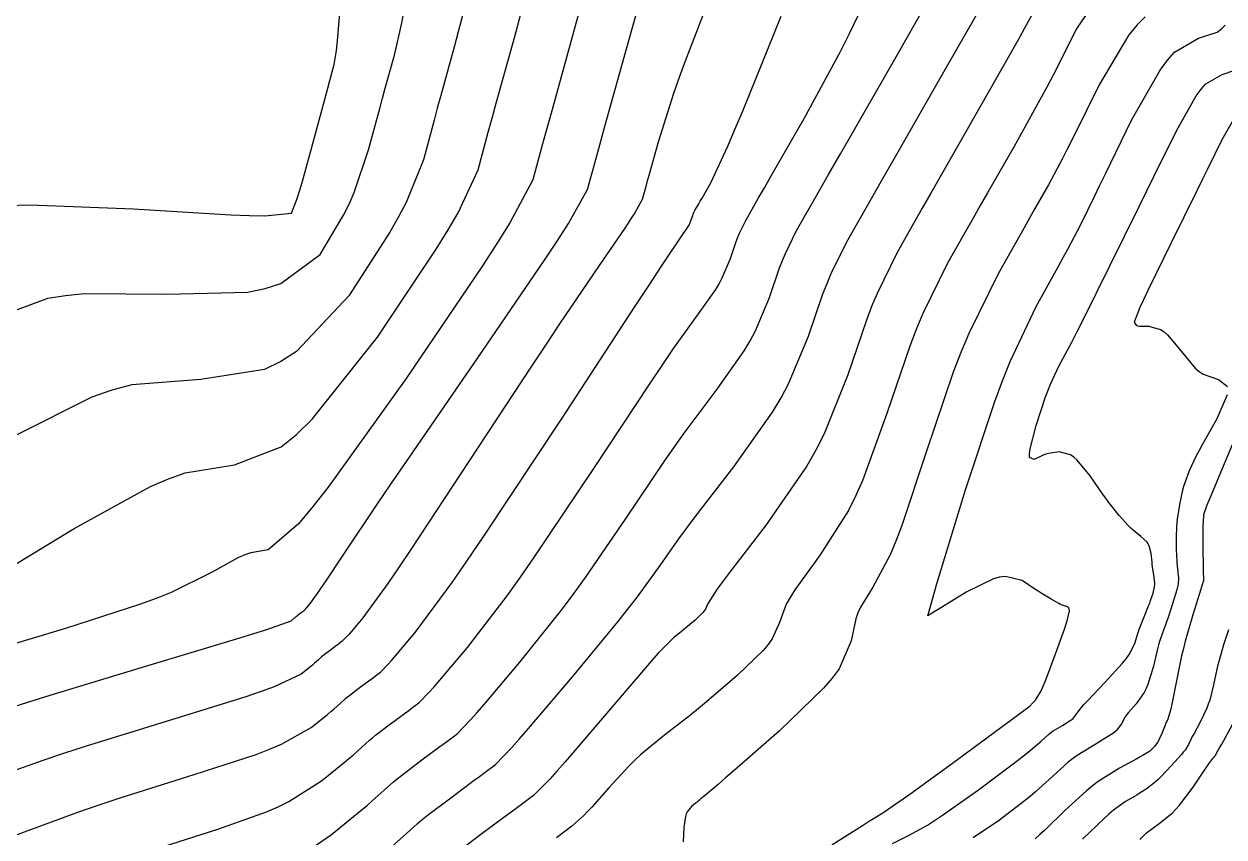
# Model space of a CAD drawing. Header units: metres. Extents: x 837117 to 838479, y 1189012 to 1191015.
# Drawn here: x 837686.6 to 837748, y 1190327.7 to 1190369.3 of the extents above; entities that cross this region are included whole.
import ezdxf

# ---------------------------------------------------------------- set-up
doc = ezdxf.new("R2010")
doc.units = ezdxf.units.M
doc.header["$LTSCALE"] = 0.3
doc.layers.add('COTAS 10', color=1, linetype='Continuous')
doc.layers.add('COTAS INT', color=252, linetype='Continuous')

msp = doc.modelspace()

# ---------------------------------------------------------------- linework, layer by layer
at = {"layer": 'COTAS 10'}
for points in [[(837715.904, 1190373.308), (837714.765, 1190369.163), (837713.576, 1190364.882), (837713.325, 1190363.974), (837713.108, 1190363.187), (837712.606, 1190361.347), (837711.441, 1190359.142), (837710.806, 1190358.126), (837710.035, 1190356.933), (837706.123, 1190351.156), (837702.123, 1190345.596), (837701.296, 1190344.54), (837700.591, 1190343.693), (837699.06, 1190342.38), (837698.168, 1190342.236), (837697.866, 1190342.125), (837697.54, 1190341.985), (837696.162, 1190341.224), (837694.087, 1190340.205), (837693.322, 1190339.901), (837692.474, 1190339.588), (837688.722, 1190338.379), (837685.022, 1190337.263)], [(837700.497, 1190326.553), (837702.297, 1190327.812), (837703.806, 1190329.031), (837704.121, 1190329.293), (837704.391, 1190329.521), (837704.996, 1190330.071), (837705.474, 1190330.506), (837705.664, 1190330.662), (837705.879, 1190330.833), (837706.866, 1190331.581), (837707.852, 1190332.309), (837708.067, 1190332.469), (837708.256, 1190332.61), (837708.732, 1190332.967), (837709.415, 1190333.674), (837709.736, 1190334.036), (837710.113, 1190334.47), (837711.953, 1190336.635), (837714.131, 1190339.368), (837714.723, 1190340.16), (837715.31, 1190340.966), (837717.388, 1190344.003), (837719.346, 1190346.923), (837719.858, 1190347.657), (837720.356, 1190348.357), (837722.044, 1190350.613), (837723.429, 1190352.578), (837723.737, 1190353.094), (837724.012, 1190353.598), (837724.73, 1190355.319), (837725.246, 1190356.839), (837725.393, 1190357.215), (837725.542, 1190357.573), (837726.099, 1190358.708), (837727.239, 1190360.712), (837727.757, 1190361.618), (837728.362, 1190362.676), (837731.278, 1190367.765), (837734.128, 1190372.769)], [(837727.923, 1190327.267), (837729.489, 1190328.271), (837729.8, 1190328.467), (837730.057, 1190328.628), (837730.541, 1190328.915), (837731.208, 1190329.369), (837731.58, 1190329.636), (837732.034, 1190329.963), (837734.351, 1190331.653), (837736.644, 1190333.336), (837737.083, 1190333.658), (837737.437, 1190333.918), (837738.008, 1190334.34), (837738.025, 1190334.356), (837738.035, 1190334.364), (837738.055, 1190334.376), (837738.073, 1190334.386), (837738.076, 1190334.389), (837738.079, 1190334.391), (837738.085, 1190334.399), (837738.128, 1190334.447), (837738.155, 1190334.474), (837738.187, 1190334.508), (837738.356, 1190334.682), (837738.638, 1190335.168), (837738.743, 1190335.399), (837738.858, 1190335.672), (837739.367, 1190337.003), (837739.834, 1190338.326), (837739.922, 1190338.593), (837739.992, 1190338.817), (837740.097, 1190339.268), (837740.062, 1190339.407), (837740.044, 1190339.434), (837740.022, 1190339.456), (837739.911, 1190339.498), (837739.712, 1190339.558), (837739.635, 1190339.593), (837739.547, 1190339.636), (837739.149, 1190339.853), (837738.64, 1190340.165), (837738.483, 1190340.266), (837738.319, 1190340.374), (837737.668, 1190340.819), (837736.81, 1190341.027), (837736.515, 1190340.986), (837736.195, 1190340.902), (837734.834, 1190340.239), (837733.362, 1190339.328), (837733.167, 1190339.208), (837732.835, 1190339.001), (837733.105, 1190339.975), (837733.29, 1190340.598), (837733.523, 1190341.374), (837734.766, 1190345.456), (837736.268, 1190349.988), (837736.665, 1190351.049), (837737.054, 1190352.026), (837738.389, 1190354.852), (837739.518, 1190356.881), (837739.777, 1190357.356), (837740.012, 1190357.793), (837740.667, 1190359.055), (837741.372, 1190360.491), (837741.639, 1190361.038), (837741.938, 1190361.649), (837743.276, 1190364.392), (837744.738, 1190366.961), (837745.115, 1190367.462), (837745.479, 1190367.871), (837746.694, 1190368.588), (837747.665, 1190368.91), (837747.876, 1190369.07), (837748.062, 1190369.261)], [(837743.695, 1190327.556), (837743.868, 1190327.724), (837744.043, 1190327.883), (837744.686, 1190328.364), (837745.349, 1190328.902), (837745.537, 1190329.095), (837745.726, 1190329.307), (837746.423, 1190330.235), (837747.009, 1190331.102), (837747.129, 1190331.276), (837747.23, 1190331.421), (837747.441, 1190331.705), (837747.514, 1190331.785), (837747.528, 1190331.801), (837747.539, 1190331.814), (837747.559, 1190331.837), (837747.697, 1190332.086), (837747.783, 1190332.242), (837747.89, 1190332.434), (837748.448, 1190333.44)]]:
    msp.add_lwpolyline(points, dxfattribs=at)
at = {"layer": 'COTAS INT'}
for points in [[(837685.72, 1190334.255), (837686.753, 1190334.589), (837687.888, 1190334.948), (837692.835, 1190336.449), (837697.384, 1190337.812), (837698.268, 1190338.085), (837698.988, 1190338.312), (837700.235, 1190338.755), (837700.389, 1190338.88), (837700.421, 1190338.906), (837700.448, 1190338.93), (837700.51, 1190338.986), (837700.559, 1190339.03), (837700.578, 1190339.046), (837700.6, 1190339.064), (837700.701, 1190339.14), (837700.802, 1190339.215), (837700.824, 1190339.231), (837700.843, 1190339.245), (837700.892, 1190339.282), (837700.962, 1190339.354), (837700.994, 1190339.391), (837701.033, 1190339.435), (837701.221, 1190339.656), (837701.62, 1190340.206), (837701.791, 1190340.457), (837701.99, 1190340.751), (837702.926, 1190342.172), (837704.65, 1190344.74), (837705.344, 1190345.758), (837706.133, 1190346.908), (837709.764, 1190352.172), (837713.211, 1190357.23), (837713.884, 1190358.252), (837714.435, 1190359.109), (837715.407, 1190360.837), (837715.833, 1190362.389), (837716.039, 1190363.136), (837716.284, 1190364.021), (837717.49, 1190368.361), (837718.726, 1190372.735)], [(837721.984, 1190371.496), (837720.464, 1190367.554), (837720.125, 1190366.626), (837719.821, 1190365.769), (837719.021, 1190363.263), (837718.55, 1190361.569), (837718.454, 1190361.224), (837718.374, 1190360.932), (837718.207, 1190360.326), (837717.828, 1190359.652), (837717.613, 1190359.318), (837717.351, 1190358.919), (837716.005, 1190356.945), (837713.978, 1190353.956), (837713.286, 1190352.918), (837712.537, 1190351.788), (837709.358, 1190346.945), (837706.362, 1190342.402), (837705.728, 1190341.462), (837705.179, 1190340.658), (837703.904, 1190338.901), (837703.303, 1190338.194), (837703.18, 1190338.052), (837703.075, 1190337.934), (837702.852, 1190337.703), (837702.696, 1190337.586), (837702.635, 1190337.54), (837702.564, 1190337.488), (837702.242, 1190337.25), (837701.92, 1190337.006), (837701.85, 1190336.95), (837701.788, 1190336.899), (837701.632, 1190336.757), (837701.434, 1190336.578), (837701.346, 1190336.503), (837701.243, 1190336.418), (837700.75, 1190336.019), (837699.365, 1190335.373), (837698.7, 1190335.13), (837697.912, 1190334.861), (837694.05, 1190333.661), (837689.681, 1190332.316), (837688.575, 1190331.955), (837687.513, 1190331.6), (837684.05, 1190330.359)], [(837685.409, 1190341.222), (837689.119, 1190343.471), (837693.025, 1190345.627), (837693.95, 1190346.025), (837694.807, 1190346.337), (837697.337, 1190346.748), (837699.728, 1190347.656), (837700.498, 1190348.283), (837701.315, 1190349.072), (837704.655, 1190353.277), (837707.663, 1190357.796), (837708.27, 1190358.783), (837708.779, 1190359.656), (837709.805, 1190361.857), (837710.329, 1190363.788), (837710.522, 1190364.491), (837710.736, 1190365.268), (837711.683, 1190368.682), (837712.566, 1190371.971)], [(837705.377, 1190327.169), (837706.118, 1190327.842), (837706.703, 1190328.375), (837706.935, 1190328.566), (837707.199, 1190328.776), (837708.407, 1190329.691), (837709.614, 1190330.583), (837709.877, 1190330.778), (837710.109, 1190330.951), (837710.692, 1190331.389), (837711.528, 1190332.255), (837711.921, 1190332.697), (837712.384, 1190333.229), (837714.636, 1190335.88), (837716.959, 1190338.699), (837717.467, 1190339.335), (837717.916, 1190339.909), (837719.046, 1190341.461), (837720.093, 1190342.951), (837720.489, 1190343.486), (837720.931, 1190344.073), (837722.91, 1190346.636), (837724.883, 1190349.433), (837725.321, 1190350.168), (837725.712, 1190350.886), (837726.734, 1190353.336), (837727.468, 1190355.499), (837727.678, 1190356.036), (837727.891, 1190356.545), (837728.683, 1190358.161), (837729.949, 1190360.39), (837730.46, 1190361.286), (837731.041, 1190362.303), (837733.722, 1190366.983), (837736.305, 1190371.507)], [(837741.719, 1190370.969), (837740.447, 1190369.067), (837739.27, 1190366.735), (837738.928, 1190366.085), (837738.578, 1190365.432), (837737.254, 1190363.054), (837735.898, 1190360.681), (837735.528, 1190360.03), (837735.16, 1190359.382), (837733.851, 1190357.067), (837732.588, 1190354.489), (837732.248, 1190353.676), (837731.914, 1190352.82), (837730.742, 1190349.369), (837729.519, 1190345.98), (837729.152, 1190345.163), (837728.772, 1190344.398), (837727.298, 1190342.071), (837726.036, 1190340.341), (837725.791, 1190339.951), (837725.59, 1190339.601), (837725.242, 1190338.66), (837724.876, 1190337.825), (837724.664, 1190337.542), (837724.405, 1190337.236), (837723.072, 1190335.943), (837721.5, 1190334.598), (837721.092, 1190334.259), (837720.694, 1190333.935), (837719.352, 1190332.885), (837718.144, 1190331.894), (837717.831, 1190331.606), (837717.527, 1190331.312), (837716.505, 1190330.203), (837715.63, 1190329.204), (837715.418, 1190328.978), (837715.219, 1190328.776), (837714.612, 1190328.231), (837713.816, 1190327.634)], [(837685.678, 1190360.025), (837686.856, 1190360.054), (837692.165, 1190359.849), (837697.138, 1190359.545), (837698.104, 1190359.512), (837698.891, 1190359.5), (837700.25, 1190359.639), (837700.545, 1190360.386), (837700.663, 1190360.757), (837700.795, 1190361.198), (837701.403, 1190363.387), (837701.992, 1190365.591), (837702.113, 1190366.043), (837702.215, 1190366.427), (837702.436, 1190367.239), (837702.551, 1190367.96), (837702.587, 1190368.285), (837702.626, 1190368.665), (837702.783, 1190370.493)], [(837709.227, 1190370.634), (837708.6, 1190368.201), (837707.896, 1190365.654), (837707.719, 1190365.009), (837707.55, 1190364.389), (837707.004, 1190362.367), (837706.118, 1190360.17), (837705.734, 1190359.441), (837705.29, 1190358.659), (837703.186, 1190355.398), (837700.507, 1190352.548), (837699.7, 1190352.026), (837698.865, 1190351.619), (837695.613, 1190351.115), (837692.072, 1190350.83), (837691.054, 1190350.562), (837690.02, 1190350.212), (837686.153, 1190348.265)], [(837685.241, 1190354.342), (837687.776, 1190355.272), (837688.671, 1190355.42), (837689.651, 1190355.519), (837693.889, 1190355.482), (837698.001, 1190355.582), (837698.902, 1190355.769), (837699.699, 1190356.024), (837701.718, 1190357.519), (837702.918, 1190359.523), (837703.198, 1190360.099), (837703.457, 1190360.684), (837704.203, 1190362.877), (837704.771, 1190364.99), (837704.916, 1190365.526), (837705.056, 1190366.04), (837705.518, 1190367.72), (837705.889, 1190369.297), (837705.971, 1190369.746)], [(837685.264, 1190327.468), (837689.306, 1190328.945), (837690.396, 1190329.321), (837691.474, 1190329.683), (837695.264, 1190330.873), (837698.441, 1190331.91), (837699.133, 1190332.176), (837699.743, 1190332.433), (837701.266, 1190333.283), (837702.097, 1190333.955), (837702.271, 1190334.1), (837702.42, 1190334.225), (837702.753, 1190334.528), (837703.016, 1190334.768), (837703.121, 1190334.854), (837703.24, 1190334.949), (837703.783, 1190335.36), (837704.327, 1190335.762), (837704.445, 1190335.85), (837704.55, 1190335.928), (837704.812, 1190336.125), (837705.188, 1190336.514), (837705.365, 1190336.714), (837705.573, 1190336.953), (837706.587, 1190338.146), (837708.476, 1190340.707), (837709.236, 1190341.808), (837710.099, 1190343.079), (837714.071, 1190349.085), (837717.853, 1190354.868), (837718.596, 1190355.998), (837719.206, 1190356.925), (837720.312, 1190358.568), (837720.523, 1190358.868), (837720.57, 1190358.947), (837720.612, 1190359.023), (837720.721, 1190359.286), (837720.8, 1190359.518), (837720.823, 1190359.575), (837720.845, 1190359.63), (837720.93, 1190359.803), (837721.104, 1190360.109), (837721.183, 1190360.247), (837721.276, 1190360.408), (837721.72, 1190361.184), (837722.597, 1190363.059), (837722.962, 1190363.912), (837723.379, 1190364.911), (837725.327, 1190369.727)], [(837693.267, 1190327.051), (837696.478, 1190328.085), (837698.97, 1190328.959), (837699.565, 1190329.221), (837700.12, 1190329.493), (837701.782, 1190330.548), (837702.952, 1190331.493), (837703.196, 1190331.696), (837703.405, 1190331.873), (837703.875, 1190332.3), (837704.245, 1190332.637), (837704.393, 1190332.758), (837704.56, 1190332.891), (837705.325, 1190333.471), (837706.089, 1190334.036), (837706.256, 1190334.159), (837706.403, 1190334.269), (837706.772, 1190334.546), (837707.302, 1190335.094), (837707.55, 1190335.375), (837707.843, 1190335.711), (837709.27, 1190337.391), (837711.304, 1190340.037), (837711.98, 1190340.984), (837712.704, 1190342.022), (837715.73, 1190346.544), (837718.6, 1190350.896), (837719.227, 1190351.827), (837719.781, 1190352.641), (837721.178, 1190354.591), (837721.976, 1190355.723), (837722.154, 1190356.02), (837722.312, 1190356.311), (837722.726, 1190357.303), (837723.023, 1190358.178), (837723.108, 1190358.395), (837723.194, 1190358.602), (837723.515, 1190359.256), (837724.172, 1190360.411), (837724.47, 1190360.933), (837724.819, 1190361.542), (837726.499, 1190364.475), (837728.362, 1190367.914), (837728.826, 1190368.843), (837729.268, 1190369.763)], [(837738.266, 1190369.968), (837737.877, 1190369.256), (837737.442, 1190368.469), (837735.488, 1190365.019), (837733.47, 1190361.492), (837732.994, 1190360.658), (837732.554, 1190359.886), (837731.267, 1190357.614), (837730.239, 1190355.517), (837729.963, 1190354.856), (837729.691, 1190354.159), (837728.738, 1190351.353), (837727.533, 1190348.328), (837727.102, 1190347.494), (837726.629, 1190346.662), (837724.568, 1190343.67), (837722.686, 1190341.231), (837722.325, 1190340.748), (837722.034, 1190340.349), (837721.563, 1190339.6), (837721.454, 1190339.351), (837721.391, 1190339.267), (837721.314, 1190339.176), (837720.916, 1190338.79), (837720.448, 1190338.389), (837720.326, 1190338.288), (837720.207, 1190338.191), (837719.807, 1190337.878), (837719.035, 1190337.092), (837718.683, 1190336.697), (837718.27, 1190336.226), (837716.276, 1190333.882), (837714.268, 1190331.527), (837713.846, 1190331.048), (837713.482, 1190330.644), (837712.652, 1190329.81), (837711.963, 1190329.292), (837711.688, 1190329.088), (837711.376, 1190328.857), (837709.948, 1190327.801), (837708.519, 1190326.718)], [(837743.974, 1190369.688), (837743.554, 1190369.274), (837743.134, 1190368.771), (837741.606, 1190366.205), (837740.275, 1190363.503), (837739.979, 1190362.914), (837739.714, 1190362.394), (837739.02, 1190361.09), (837738.326, 1190359.87), (837738.061, 1190359.402), (837737.765, 1190358.879), (837736.436, 1190356.519), (837734.936, 1190353.461), (837734.534, 1190352.496), (837734.136, 1190351.48), (837732.746, 1190347.386), (837731.504, 1190343.633), (837731.201, 1190342.831), (837730.915, 1190342.133), (837730.027, 1190340.473), (837729.387, 1190339.45), (837729.257, 1190339.154), (837729.147, 1190338.853), (837728.92, 1190337.719), (837728.297, 1190336.299), (837727.937, 1190335.817), (837727.496, 1190335.297), (837725.227, 1190333.096), (837722.936, 1190331.094), (837722.481, 1190330.699), (837722.104, 1190330.373), (837721.391, 1190329.769), (837721.222, 1190329.638), (837721.187, 1190329.611), (837721.158, 1190329.587), (837721.098, 1190329.53), (837721.026, 1190329.467), (837720.99, 1190329.438), (837720.946, 1190329.405), (837720.728, 1190329.246), (837720.509, 1190328.965), (837720.465, 1190328.855), (837720.428, 1190328.731), (837720.352, 1190328.168), (837720.307, 1190327.426)], [(837731.023, 1190327.343), (837731.853, 1190327.752), (837732.822, 1190328.287), (837733.189, 1190328.522), (837733.598, 1190328.796), (837735.433, 1190330.098), (837737.208, 1190331.42), (837737.58, 1190331.706), (837737.899, 1190331.956), (837738.622, 1190332.57), (837739.025, 1190332.932), (837739.143, 1190333.023), (837739.265, 1190333.11), (837739.728, 1190333.395), (837740.128, 1190333.636), (837740.21, 1190333.696), (837740.279, 1190333.753), (837740.423, 1190333.937), (837740.688, 1190334.291), (837740.834, 1190334.456), (837741.011, 1190334.65), (837741.91, 1190335.591), (837742.817, 1190336.584), (837742.998, 1190336.811), (837743.149, 1190337.017), (837743.444, 1190337.585), (837743.574, 1190338.057), (837743.623, 1190338.202), (837743.676, 1190338.353), (837743.911, 1190338.95), (837744.147, 1190339.524), (837744.201, 1190339.66), (837744.25, 1190339.787), (837744.384, 1190340.163), (837744.452, 1190340.496), (837744.458, 1190340.596), (837744.459, 1190340.699), (837744.419, 1190341.097), (837744.352, 1190341.519), (837744.336, 1190341.638), (837744.322, 1190341.757), (837744.281, 1190342.19), (837744.18, 1190342.591), (837744.128, 1190342.689), (837744.065, 1190342.782), (837743.754, 1190343.07), (837743.352, 1190343.387), (837743.233, 1190343.499), (837743.111, 1190343.62), (837742.642, 1190344.144), (837742.114, 1190344.815), (837741.955, 1190345.03), (837741.791, 1190345.257), (837741.15, 1190346.183), (837740.494, 1190346.985), (837740.32, 1190347.133), (837740.149, 1190347.25), (837739.559, 1190347.409), (837739.018, 1190347.319), (837738.878, 1190347.279), (837738.743, 1190347.233), (837738.291, 1190347.01), (837738.048, 1190347.117), (837738.045, 1190347.278), (837738.069, 1190347.496), (837738.389, 1190348.76), (837738.873, 1190350.22), (837739.001, 1190350.562), (837739.126, 1190350.876), (837739.556, 1190351.786), (837740.207, 1190353.021), (837740.471, 1190353.541), (837740.773, 1190354.137), (837742.164, 1190356.932), (837743.681, 1190360.004), (837744.06, 1190360.776), (837744.422, 1190361.513), (837745.585, 1190363.889), (837746.579, 1190365.636), (837746.835, 1190365.976), (837747.083, 1190366.255), (837747.909, 1190366.742), (837748.569, 1190366.961)], [(837748.419, 1190364.311), (837747.893, 1190363.386), (837747.158, 1190361.885), (837746.89, 1190361.342), (837746.595, 1190360.743), (837745.299, 1190358.118), (837744.109, 1190355.676), (837743.882, 1190355.192), (837743.698, 1190354.792), (837743.404, 1190354.043), (837743.513, 1190353.888), (837743.585, 1190353.863), (837743.675, 1190353.845), (837744.148, 1190353.845), (837744.762, 1190353.678), (837744.94, 1190353.556), (837745.121, 1190353.4), (837745.806, 1190352.563), (837746.53, 1190351.7), (837746.737, 1190351.529), (837746.946, 1190351.387), (837747.722, 1190351.117), (837748.191, 1190350.759)], [(837748.172, 1190350.321), (837747.634, 1190349.094), (837746.892, 1190347.77), (837746.729, 1190347.468), (837746.585, 1190347.193), (837746.218, 1190346.433), (837745.993, 1190345.816), (837745.938, 1190345.631), (837745.885, 1190345.441), (837745.723, 1190344.702), (837745.61, 1190343.965), (837745.589, 1190343.776), (837745.573, 1190343.592), (837745.55, 1190342.983), (837745.56, 1190342.446), (837745.565, 1190342.31), (837745.57, 1190342.178), (837745.596, 1190341.744), (837745.628, 1190341.381), (837745.637, 1190341.294), (837745.646, 1190341.212), (837745.682, 1190340.967), (837745.657, 1190340.634), (837745.629, 1190340.497), (837745.591, 1190340.341), (837745.374, 1190339.616), (837745.126, 1190338.872), (837745.067, 1190338.704), (837745.013, 1190338.552), (837744.856, 1190338.141), (837744.706, 1190337.692), (837744.658, 1190337.517), (837744.606, 1190337.32), (837744.392, 1190336.424), (837744.113, 1190335.495), (837744.02, 1190335.277), (837743.92, 1190335.076), (837743.503, 1190334.492), (837743.108, 1190334.048), (837743.022, 1190333.935), (837742.947, 1190333.827), (837742.76, 1190333.475), (837742.479, 1190333.115), (837742.344, 1190333.003), (837742.184, 1190332.885), (837741.401, 1190332.413), (837740.494, 1190331.857), (837740.256, 1190331.686), (837740.024, 1190331.507), (837739.236, 1190330.8), (837738.362, 1190329.994), (837738.076, 1190329.753), (837737.772, 1190329.505), (837736.515, 1190328.543), (837735.162, 1190327.628)], [(837748.535, 1190348.006), (837747.927, 1190346.594), (837747.342, 1190345.195), (837747.227, 1190344.911), (837747.133, 1190344.672), (837746.962, 1190344.18), (837746.935, 1190343.796), (837746.931, 1190343.625), (837746.929, 1190343.425), (837746.931, 1190342.469), (837746.942, 1190341.539), (837746.944, 1190341.356), (837746.947, 1190341.205), (837746.954, 1190340.929), (837746.96, 1190340.874), (837746.96, 1190340.863), (837746.961, 1190340.853), (837746.961, 1190340.834), (837746.959, 1190340.825), (837746.958, 1190340.823), (837746.957, 1190340.82), (837746.953, 1190340.809), (837746.867, 1190340.535), (837746.814, 1190340.365), (837746.749, 1190340.156), (837746.41, 1190339.062), (837746.022, 1190337.705), (837745.926, 1190337.33), (837745.835, 1190336.954), (837745.549, 1190335.597), (837745.328, 1190334.475), (837745.279, 1190334.248), (837745.235, 1190334.057), (837745.116, 1190333.668), (837745.019, 1190333.47), (837744.987, 1190333.399), (837744.954, 1190333.322), (837744.817, 1190332.985), (837744.67, 1190332.649), (837744.63, 1190332.571), (837744.59, 1190332.501), (837744.448, 1190332.304), (837744.317, 1190332.17), (837744.285, 1190332.139), (837744.254, 1190332.111), (837744.154, 1190332.031), (837743.869, 1190331.866), (837743.722, 1190331.785), (837743.545, 1190331.688), (837742.658, 1190331.209), (837741.569, 1190330.521), (837741.265, 1190330.293), (837740.96, 1190330.049), (837739.85, 1190329.03), (837738.824, 1190328.032), (837738.573, 1190327.801), (837738.336, 1190327.59)], [(837748.23, 1190338.283), (837747.981, 1190337.527), (837747.752, 1190336.724), (837747.695, 1190336.501), (837747.641, 1190336.279), (837747.472, 1190335.476), (837747.275, 1190334.692), (837747.204, 1190334.483), (837747.125, 1190334.276), (837746.782, 1190333.554), (837746.454, 1190332.952), (837746.385, 1190332.82), (837746.325, 1190332.704), (837746.188, 1190332.411), (837746.01, 1190332.128), (837745.924, 1190332.019), (837745.823, 1190331.895), (837745.326, 1190331.335), (837744.768, 1190330.76), (837744.628, 1190330.627), (837744.495, 1190330.506), (837744.067, 1190330.163), (837743.664, 1190329.898), (837743.546, 1190329.825), (837743.425, 1190329.753), (837742.967, 1190329.495), (837742.34, 1190329.043), (837742.113, 1190328.849), (837741.862, 1190328.624), (837740.764, 1190327.562)]]:
    msp.add_lwpolyline(points, dxfattribs=at)

doc.saveas('drawing.dxf')
